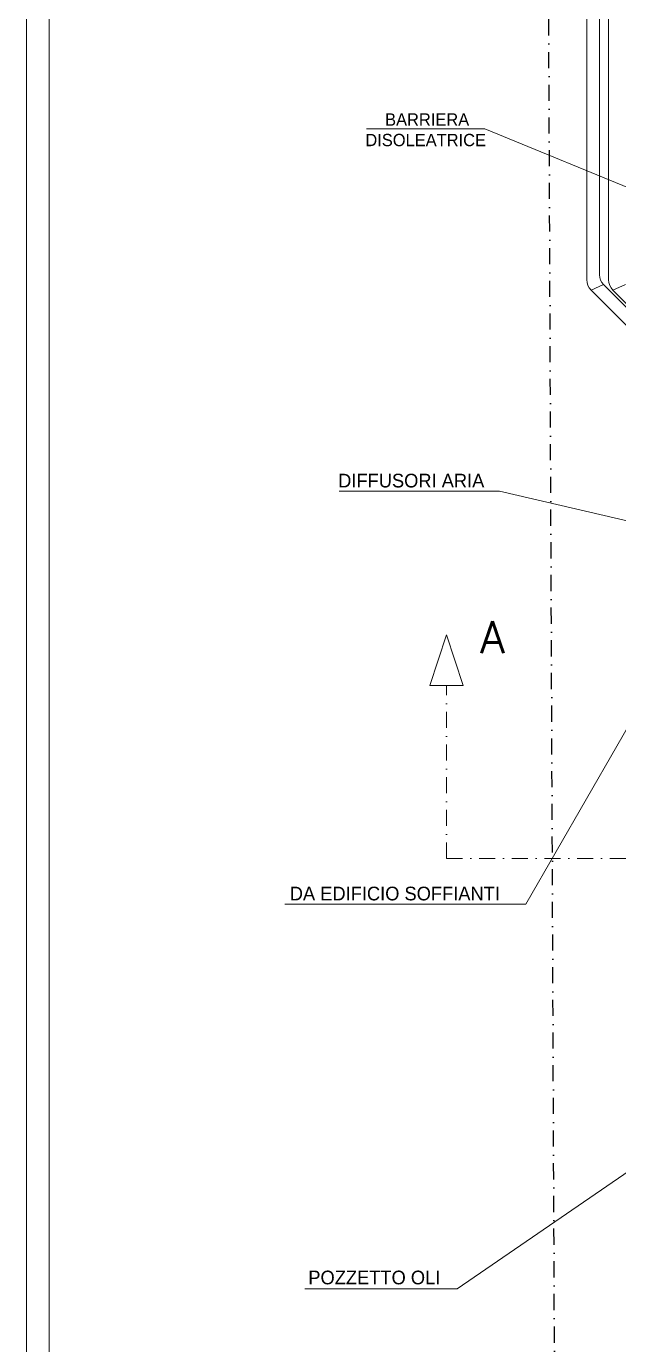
# Model space of a CAD drawing. Extents: x -2884 to -859, y 3232 to 5149.
# Drawn here: x -2047.7 to -1917.7, y 4624.2 to 4913.5 of the extents above; entities that cross this region are included whole.
import ezdxf
from ezdxf.enums import TextEntityAlignment as Align

# ---------------------------------------------------------------- set-up
doc = ezdxf.new("R2010")
doc.units = 0
doc.header["$MEASUREMENT"] = 0
doc.linetypes.add('DGN Style 4', pattern=[707.685435, 353.621704, -176.810852, 0.442027, -176.810852])
for name, color, linetype, lineweight in [('Cartiglio', 7, 'CONTINUOUS', 15), ('Quote e scritte', 252, 'CONTINUOUS', 15), ('Tubazioni', 130, 'CONTINUOUS', 15)]:
    doc.layers.add(name, color=color, linetype=linetype, lineweight=lineweight)
doc.layers.add('Contorni', color=30, linetype='CONTINUOUS')
doc.styles.add('Style-ENGINEERING', font='ENGINEERING.shx')

msp = doc.modelspace()

# ---------------------------------------------------------------- linework, layer by layer
at = {"layer": 'Cartiglio', "ltscale": 100}
for points in [[(-858.733, 4307.979), (-858.733, 5148.979), (-2047.733, 5148.979), (-2047.733, 4307.979)], [(-863.733, 4312.979), (-863.733, 5143.979), (-2042.733, 5143.979), (-2042.733, 4312.979)]]:
    msp.add_lwpolyline(points, close=True, dxfattribs=at)
at = {"layer": 'Contorni', "linetype": 'DGN Style 4', "ltscale": 0.01}
msp.add_line((-1931.498, 4552.893), (-1933.35, 4986.871), dxfattribs=at)
at = {"layer": 'Quote e scritte', "linetype": 'Continuous'}
for p, q in [((-1973.096, 4890.988), (-1947.098, 4890.988)), ((-1947.098, 4890.988), (-1848.731, 4850.74)), ((-1979.044, 4811.516), (-1943.874, 4811.516)), ((-1943.874, 4811.516), (-1890.649, 4799.136)), ((-1955.493, 4779.995), (-1959.144, 4768.887)), ((-1955.493, 4779.995), (-1951.842, 4768.887)), ((-1938.104, 4720.901), (-1903.718, 4780.576)), ((-1951.842, 4768.887), (-1959.144, 4768.887)), ((-1938.104, 4720.901), (-1990.991, 4720.901)), ((-1953.126, 4636.48), (-1901.12, 4672.182)), ((-1986.612, 4636.48), (-1953.126, 4636.48))]:
    msp.add_line(p, q, dxfattribs=at)
at = {"layer": 'Quote e scritte', "linetype": 'DGN Style 4', "ltscale": 0.01}
for q in [(-1955.493, 4768.887), (-1775.418, 4730.853)]:
    msp.add_line((-1955.493, 4730.853), q, dxfattribs=at)
at = {"layer": 'Tubazioni', "linetype": 'Continuous'}
for p, q in [((-1924.711, 4857.884), (-1924.711, 4973.476)), ((-1921.911, 4858.961), (-1921.911, 4973.476)), ((-1919.906, 4857.884), (-1919.906, 4973.481)), ((-1921.032, 4856.839), (-1923.774, 4855.621)), ((-1923.774, 4855.621), (-1906.055, 4837.902)), ((-1921.032, 4856.839), (-1903.314, 4839.121)), ((-1916.227, 4856.839), (-1918.969, 4855.621)), ((-1918.969, 4855.621), (-1901.25, 4837.902))]:
    msp.add_line(p, q, dxfattribs=at)
at = {"layer": 'Tubazioni'}
for centre in [(-1921.511, 4857.884), (-1916.706, 4857.884)]:
    msp.add_arc(centre, 3.2, 180, 225, dxfattribs=at)
at = {"layer": 'Tubazioni', "linetype": 'Continuous'}
msp.add_arc((-1918.911, 4858.961), 3, 180, 225, dxfattribs=at)

# ---------------------------------------------------------------- texts
at = {"layer": 'Quote e scritte', "style": 'Style-ENGINEERING'}
for s, height, p in [('BARRIERA', 2.7, (-1968.974, 4893.058)), ('DISOLEATRICE', 2.7, (-1973.309, 4888.561)), ('DIFFUSORI ARIA', 3, (-1979.281, 4813.815)), ('DA EDIFICIO SOFFIANTI', 3, (-1989.906, 4723.2)), ('POZZETTO OLI', 3, (-1985.833, 4638.939))]:
    msp.add_text(s, height=height, dxfattribs=at).set_placement(p, align=Align.MIDDLE_LEFT)
at = {"layer": 'Quote e scritte', "linetype": 'Continuous', "extrusion": (0, 0, -1), "insert": (-1942.706, 4782.968), "char_height": 7, "width": 29.426, "attachment_point": 1, "text_direction": (-1, 0, 0)}
msp.add_mtext('\\Fromans.shx;A', dxfattribs=at)

doc.saveas('drawing.dxf')
